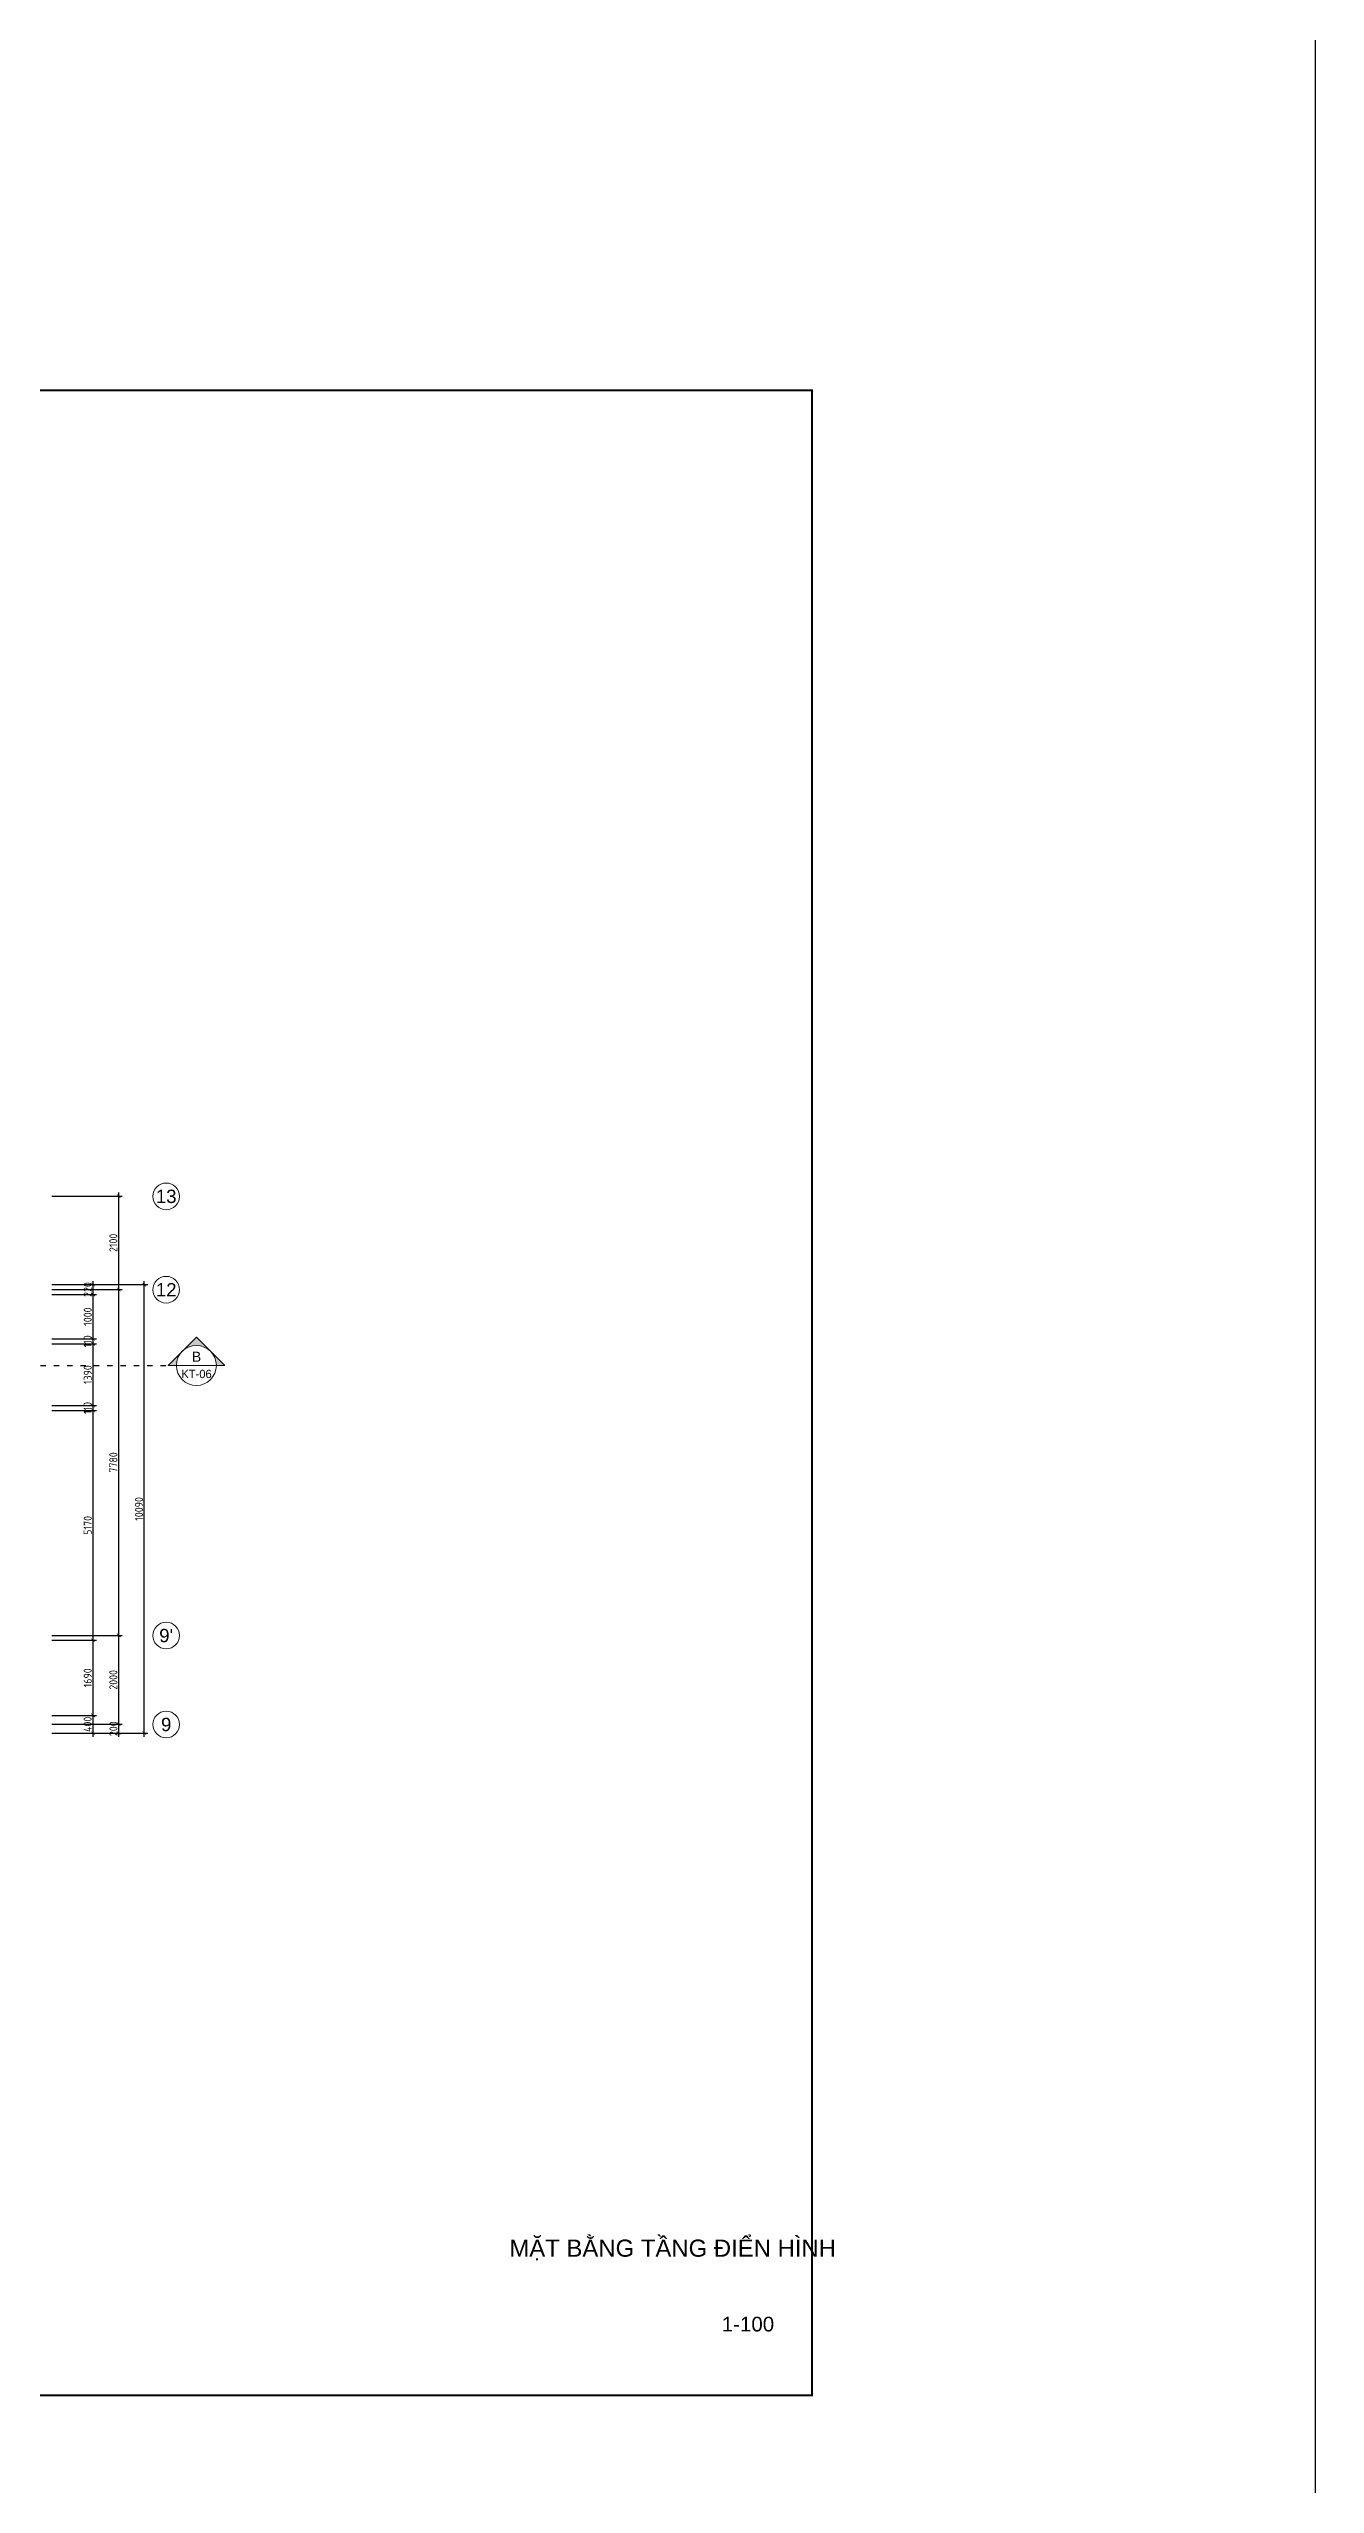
# Model space of a CAD drawing. Header units: inches. Extents: x 7154 to 95401, y -113037 to 84761.
# Drawn here: x 66894 to 95401, y -35059 to 19729 of the extents above; entities that cross this region are included whole.
import ezdxf
from ezdxf.enums import TextEntityAlignment as Align

# ---------------------------------------------------------------- set-up
doc = ezdxf.new("R2010")
doc.units = ezdxf.units.IN
doc.header["$MEASUREMENT"] = 0
doc.linetypes.add('ACAD_ISO03W100', pattern=[30, 12, -18])
doc.layers.get('DEFPOINTS').update_dxf_attribs({"color": 2})
for name, color, linetype in [('1', 1, 'Continuous'), ('A-Thay', 9, 'Continuous'), ('Dim', 144, 'Continuous'), ('KhungTen', 1, 'Continuous')]:
    doc.layers.add(name, color=color, linetype=linetype)
doc.layers.add('ZONES', color=7, linetype='Continuous', lineweight=18)
doc.styles.add('ARIALH', font='VnArialH.TTF')
doc.styles.add('AVANTH', font='VnAvantH.TTF')
doc.styles.add('ISOCP', font='isocp.shx')
doc.dimstyles.new('1-100', dxfattribs={"dimtxt": 180, "dimasz": 80, "dimexe": 80, "dimexo": 0, "dimgap": 30, "dimtad": 1, "dimdec": 0, "dimzin": 0, "dimdsep": 46, "dimtxsty": 'ISOCP', "dimblk1": 'ARCHTICK', "dimblk2": 'ARCHTICK', "dimsah": 1, "dimcen": 0.09, "dimdle": 80, "dimclrd": 8, "dimclre": 8, "dimclrt": 6, "dimadec": 0, "dimazin": 0, "dimtfac": 1, "dimtdec": 0, "dimtix": 1, "dimtmove": 2, "dimatfit": 3, "dimldrblk": 'ARCHTICK', "dimfxl": 80, "dimtolj": 1, "dimtzin": 0, "dimarcsym": 0})

# ---------------------------------------------------------------- blocks, each defined once
blk = doc.blocks.new('AXIS')
at = {"layer": 'ZONES'}
blk.add_circle((0, 0), 300, dxfattribs=at)
at = {"layer": 'ZONES', "style": 'ARIALH'}
blk.add_attdef('TENTRUCDINHVI', text='', height=300, dxfattribs=at).set_placement((0, 0), align=Align.MIDDLE)
blk = doc.blocks.new('_ArchTick')
at = {"color": 0, "linetype": 'ByBlock', "const_width": 0.15}
blk.add_lwpolyline([(-0.5, -0.5), (0.5, 0.5)], dxfattribs=at)
blk = doc.blocks.new('*D303')
at = {"layer": 'DEFPOINTS', "color": 0}
for p in [(66968, -17763), (67893, -17763), (66968, -18163)]:
    blk.add_point(p, dxfattribs=at)
at = {"layer": 'Dim', "color": 8, "lineweight": -2}
for p, q in [((66968, -17763), (67973, -17763)), ((67893, -18243), (67893, -17683)), ((66968, -18163), (67973, -18163))]:
    blk.add_line(p, q, dxfattribs=at)
at = {"layer": 'Dim', "color": 8, "lineweight": -2, "xscale": 80, "yscale": 80, "zscale": 80}
for p, rotation in [((67893, -17763), 90), ((67893, -18163), 270)]:
    blk.add_blockref('_ArchTick', p, dxfattribs=dict(at, rotation=rotation))
at = {"layer": 'Dim', "color": 6, "insert": (67771, -17963), "char_height": 180, "attachment_point": 5, "rotation": 90, "style": 'ISOCP'}
blk.add_mtext('\\A1;400', dxfattribs=at)
blk = doc.blocks.new('*D304')
at = {"layer": 'DEFPOINTS', "color": 0}
for p in [(66968, -16073), (67893, -16073), (66968, -17763)]:
    blk.add_point(p, dxfattribs=at)
at = {"layer": 'Dim', "color": 8, "lineweight": -2}
for p, q in [((66968, -16073), (67973, -16073)), ((67893, -17843), (67893, -15993)), ((66968, -17763), (67973, -17763))]:
    blk.add_line(p, q, dxfattribs=at)
at = {"layer": 'Dim', "color": 8, "lineweight": -2, "xscale": 80, "yscale": 80, "zscale": 80}
for p, rotation in [((67893, -16073), 90), ((67893, -17763), 270)]:
    blk.add_blockref('_ArchTick', p, dxfattribs=dict(at, rotation=rotation))
at = {"layer": 'Dim', "color": 6, "insert": (67773, -16918), "char_height": 180, "attachment_point": 5, "rotation": 90, "style": 'ISOCP'}
blk.add_mtext('\\A1;1690', dxfattribs=at)
blk = doc.blocks.new('*D305')
at = {"layer": 'DEFPOINTS', "color": 0}
for p in [(66968, -10903), (67893, -10903), (66968, -16073)]:
    blk.add_point(p, dxfattribs=at)
at = {"layer": 'Dim', "color": 8, "lineweight": -2}
for p, q in [((66968, -10903), (67973, -10903)), ((67893, -16153), (67893, -10823)), ((66968, -16073), (67973, -16073))]:
    blk.add_line(p, q, dxfattribs=at)
at = {"layer": 'Dim', "color": 8, "lineweight": -2, "xscale": 80, "yscale": 80, "zscale": 80}
for p, rotation in [((67893, -10903), 90), ((67893, -16073), 270)]:
    blk.add_blockref('_ArchTick', p, dxfattribs=dict(at, rotation=rotation))
at = {"layer": 'Dim', "color": 6, "insert": (67773, -13488), "char_height": 180, "attachment_point": 5, "rotation": 90, "style": 'ISOCP'}
blk.add_mtext('\\A1;5170', dxfattribs=at)
blk = doc.blocks.new('*D306')
at = {"layer": 'DEFPOINTS', "color": 0}
for p in [(66968, -10793), (66968, -10903), (67893, -10793)]:
    blk.add_point(p, dxfattribs=at)
at = {"layer": 'Dim', "color": 8, "lineweight": -2}
for p, q in [((66968, -10793), (67973, -10793)), ((66968, -10903), (67973, -10903)), ((67893, -10983), (67893, -10713))]:
    blk.add_line(p, q, dxfattribs=at)
at = {"layer": 'Dim', "color": 8, "lineweight": -2, "xscale": 80, "yscale": 80, "zscale": 80}
for p, rotation in [((67893, -10793), 90), ((67893, -10903), 270)]:
    blk.add_blockref('_ArchTick', p, dxfattribs=dict(at, rotation=rotation))
at = {"layer": 'Dim', "color": 6, "insert": (67771, -10848), "char_height": 180, "attachment_point": 5, "rotation": 90, "style": 'ISOCP'}
blk.add_mtext('\\A1;110', dxfattribs=at)
blk = doc.blocks.new('*D307')
at = {"layer": 'DEFPOINTS', "color": 0}
for p in [(66968, -9403), (67893, -9403), (66968, -10793)]:
    blk.add_point(p, dxfattribs=at)
at = {"layer": 'Dim', "color": 8, "lineweight": -2}
for p, q in [((66968, -9403), (67973, -9403)), ((67893, -10873), (67893, -9323)), ((66968, -10793), (67973, -10793))]:
    blk.add_line(p, q, dxfattribs=at)
at = {"layer": 'Dim', "color": 8, "lineweight": -2, "xscale": 80, "yscale": 80, "zscale": 80}
for p, rotation in [((67893, -9403), 90), ((67893, -10793), 270)]:
    blk.add_blockref('_ArchTick', p, dxfattribs=dict(at, rotation=rotation))
at = {"layer": 'Dim', "color": 6, "insert": (67773, -10098), "char_height": 180, "attachment_point": 5, "rotation": 90, "style": 'ISOCP'}
blk.add_mtext('\\A1;1390', dxfattribs=at)
blk = doc.blocks.new('*D308')
at = {"layer": 'DEFPOINTS', "color": 0}
for p in [(66968, -9293), (67893, -9293), (66968, -9403)]:
    blk.add_point(p, dxfattribs=at)
at = {"layer": 'Dim', "color": 8, "lineweight": -2}
for p, q in [((66968, -9293), (67973, -9293)), ((67893, -9483), (67893, -9213)), ((66968, -9403), (67973, -9403))]:
    blk.add_line(p, q, dxfattribs=at)
at = {"layer": 'Dim', "color": 8, "lineweight": -2, "xscale": 80, "yscale": 80, "zscale": 80}
for p, rotation in [((67893, -9293), 90), ((67893, -9403), 270)]:
    blk.add_blockref('_ArchTick', p, dxfattribs=dict(at, rotation=rotation))
at = {"layer": 'Dim', "color": 6, "insert": (67771, -9348), "char_height": 180, "attachment_point": 5, "rotation": 90, "style": 'ISOCP'}
blk.add_mtext('\\A1;110', dxfattribs=at)
blk = doc.blocks.new('*D309')
at = {"layer": 'DEFPOINTS', "color": 0}
for p in [(66968, -8293), (67893, -8293), (66968, -9293)]:
    blk.add_point(p, dxfattribs=at)
at = {"layer": 'Dim', "color": 8, "lineweight": -2}
for p, q in [((67893, -9373), (67893, -8213)), ((66968, -8293), (67973, -8293)), ((66968, -9293), (67973, -9293))]:
    blk.add_line(p, q, dxfattribs=at)
at = {"layer": 'Dim', "color": 8, "lineweight": -2, "xscale": 80, "yscale": 80, "zscale": 80}
for p, rotation in [((67893, -8293), 90), ((67893, -9293), 270)]:
    blk.add_blockref('_ArchTick', p, dxfattribs=dict(at, rotation=rotation))
at = {"layer": 'Dim', "color": 6, "insert": (67773, -8793), "char_height": 180, "attachment_point": 5, "rotation": 90, "style": 'ISOCP'}
blk.add_mtext('\\A1;1000', dxfattribs=at)
blk = doc.blocks.new('*D310')
at = {"layer": 'DEFPOINTS', "color": 0}
for p in [(66968, -8073), (67893, -8073), (66968, -8293)]:
    blk.add_point(p, dxfattribs=at)
at = {"layer": 'Dim', "color": 8, "lineweight": -2}
for p, q in [((66968, -8073), (67973, -8073)), ((67893, -8373), (67893, -7993)), ((66968, -8293), (67973, -8293))]:
    blk.add_line(p, q, dxfattribs=at)
at = {"layer": 'Dim', "color": 8, "lineweight": -2, "xscale": 80, "yscale": 80, "zscale": 80}
for p, rotation in [((67893, -8073), 90), ((67893, -8293), 270)]:
    blk.add_blockref('_ArchTick', p, dxfattribs=dict(at, rotation=rotation))
at = {"layer": 'Dim', "color": 6, "insert": (67771, -8183), "char_height": 180, "attachment_point": 5, "rotation": 90, "style": 'ISOCP'}
blk.add_mtext('\\A1;220', dxfattribs=at)
blk = doc.blocks.new('*D311')
at = {"layer": 'DEFPOINTS', "color": 0}
for p in [(66968, -17963), (68470, -17963), (66968, -18163)]:
    blk.add_point(p, dxfattribs=at)
at = {"layer": 'Dim', "color": 8, "lineweight": -2}
for p, q in [((66968, -17963), (68550, -17963)), ((68470, -18243), (68470, -17883)), ((66968, -18163), (68550, -18163))]:
    blk.add_line(p, q, dxfattribs=at)
at = {"layer": 'Dim', "color": 8, "lineweight": -2, "xscale": 80, "yscale": 80, "zscale": 80}
for p, rotation in [((68470, -17963), 90), ((68470, -18163), 270)]:
    blk.add_blockref('_ArchTick', p, dxfattribs=dict(at, rotation=rotation))
at = {"layer": 'Dim', "color": 6, "insert": (68351, -18063), "char_height": 180, "attachment_point": 5, "rotation": 90, "style": 'ISOCP'}
blk.add_mtext('\\A1;200', dxfattribs=at)
blk = doc.blocks.new('*D312')
at = {"layer": 'DEFPOINTS', "color": 0}
for p in [(66968, -15963), (68470, -15963), (66968, -17963)]:
    blk.add_point(p, dxfattribs=at)
at = {"layer": 'Dim', "color": 8, "lineweight": -2}
for p, q in [((68470, -18043), (68470, -15883)), ((66968, -15963), (68550, -15963)), ((66968, -17963), (68550, -17963))]:
    blk.add_line(p, q, dxfattribs=at)
at = {"layer": 'Dim', "color": 8, "lineweight": -2, "xscale": 80, "yscale": 80, "zscale": 80}
for p, rotation in [((68470, -15963), 90), ((68470, -17963), 270)]:
    blk.add_blockref('_ArchTick', p, dxfattribs=dict(at, rotation=rotation))
at = {"layer": 'Dim', "color": 6, "insert": (68350, -16963), "char_height": 180, "attachment_point": 5, "rotation": 90, "style": 'ISOCP'}
blk.add_mtext('\\A1;2000', dxfattribs=at)
blk = doc.blocks.new('*D313')
at = {"layer": 'DEFPOINTS', "color": 0}
for p in [(66968, -8183), (68470, -8183), (66968, -15963)]:
    blk.add_point(p, dxfattribs=at)
at = {"layer": 'Dim', "color": 8, "lineweight": -2}
for p, q in [((66968, -8183), (68550, -8183)), ((68470, -16043), (68470, -8103)), ((66968, -15963), (68550, -15963))]:
    blk.add_line(p, q, dxfattribs=at)
at = {"layer": 'Dim', "color": 8, "lineweight": -2, "xscale": 80, "yscale": 80, "zscale": 80}
for p, rotation in [((68470, -8183), 90), ((68470, -15963), 270)]:
    blk.add_blockref('_ArchTick', p, dxfattribs=dict(at, rotation=rotation))
at = {"layer": 'Dim', "color": 6, "insert": (68350, -12073), "char_height": 180, "attachment_point": 5, "rotation": 90, "style": 'ISOCP'}
blk.add_mtext('\\A1;7780', dxfattribs=at)
blk = doc.blocks.new('*D314')
at = {"layer": 'DEFPOINTS', "color": 0}
for p in [(66968, -8073), (69047, -8073), (66968, -18163)]:
    blk.add_point(p, dxfattribs=at)
at = {"layer": 'Dim', "color": 8, "lineweight": -2}
for p, q in [((66968, -8073), (69127, -8073)), ((69047, -18243), (69047, -7993)), ((66968, -18163), (69127, -18163))]:
    blk.add_line(p, q, dxfattribs=at)
at = {"layer": 'Dim', "color": 8, "lineweight": -2, "xscale": 80, "yscale": 80, "zscale": 80}
for p, rotation in [((69047, -8073), 90), ((69047, -18163), 270)]:
    blk.add_blockref('_ArchTick', p, dxfattribs=dict(at, rotation=rotation))
at = {"layer": 'Dim', "color": 6, "insert": (68927, -13118), "char_height": 180, "attachment_point": 5, "rotation": 90, "style": 'ISOCP'}
blk.add_mtext('\\A1;10090', dxfattribs=at)
blk = doc.blocks.new('*D315')
at = {"layer": 'DEFPOINTS', "color": 0}
for p in [(66968, -6083), (68470, -6083), (66968, -8183)]:
    blk.add_point(p, dxfattribs=at)
at = {"layer": 'Dim', "color": 8, "lineweight": -2}
for p, q in [((68470, -8263), (68470, -6003)), ((66968, -6083), (68550, -6083)), ((66968, -8183), (68550, -8183))]:
    blk.add_line(p, q, dxfattribs=at)
at = {"layer": 'Dim', "color": 8, "lineweight": -2, "xscale": 80, "yscale": 80, "zscale": 80}
for p, rotation in [((68470, -6083), 90), ((68470, -8183), 270)]:
    blk.add_blockref('_ArchTick', p, dxfattribs=dict(at, rotation=rotation))
at = {"layer": 'Dim', "color": 6, "insert": (68350, -7133), "char_height": 180, "attachment_point": 5, "rotation": 90, "style": 'ISOCP'}
blk.add_mtext('\\A1;2100', dxfattribs=at)
blk = doc.blocks.new('SEC2')
h = blk.add_hatch(color=256)
h.paths.add_polyline_path([(-849, 0), (-424, 424, 0.198912), (-600, 0)])
h.paths.add_polyline_path([(-424, 424), (0, 849), (424, 424, 0.198912), (0, 600, 0.198912)])
h.paths.add_polyline_path([(600, 0, 0.198912), (424, 424), (849, 0)])
blk.add_lwpolyline([(600, 0), (849, 0), (0, 849), (-849, 0), (-600, 0)])
at = {"layer": 'ZONES'}
blk.add_line((600, 0), (-600, 0), dxfattribs=at)
blk.add_circle((0, 0), 600, dxfattribs=at)
for tag, height, style, p in [('TENMATCAT', 300, 'ARIALH', (4, 262)), ('KT', 250, 'AVANTH', (4, -254))]:
    blk.add_attdef(tag, text='', height=height, dxfattribs=dict(at, style=style)).set_placement(p, align=Align.MIDDLE)

msp = doc.modelspace()

# ---------------------------------------------------------------- linework, layer by layer
at = {"const_width": 46.7}
msp.add_lwpolyline([(21420.5, -33058), (84072.5, -33058), (84072.5, 12046.7), (21420.5, 12046.7)], close=True, dxfattribs=at)
at = {"layer": '1', "linetype": 'ACAD_ISO03W100', "ltscale": 10}
msp.add_lwpolyline([(32862.1, -14650.5), (61609, -14650.5), (61609, -9890.9), (69582.8, -9890.9)], dxfattribs=at)
at = {"layer": 'A-Thay'}
msp.add_lwpolyline([(10020.5, 69458), (95401, 69458), (95401, -113037.5), (10020.5, -113037.5)], close=True, dxfattribs=at)

# ---------------------------------------------------------------- block references
at = {"layer": 'ZONES'}
for p, values in [((69538.6, -6086.8), {'TENTRUCDINHVI': '13'}), ((69538.6, -8186.8), {'TENTRUCDINHVI': '12'}), ((69538.6, -15966.8), {'TENTRUCDINHVI': "9'"}), ((69538.6, -17966.8), {'TENTRUCDINHVI': '9'})]:
    msp.add_blockref('AXIS', p, dxfattribs=at).add_auto_attribs(values)
at = {"layer": 'ZONES', "xscale": 0.75, "yscale": 0.75, "zscale": 0.7499999999945429}
msp.add_blockref('SEC2', (70219.1, -9890.9), dxfattribs=at).add_auto_attribs({'TENMATCAT': 'b', 'KT': 'kt-06'})

# ---------------------------------------------------------------- texts
at = {"layer": 'KhungTen', "ltscale": 0.2, "style": 'ARIALH'}
for s, height, p in [('MÆt b»ng tÇng §IÓN H×NH', 385, (80938, -29940)), ('1-100', 330, (82632.4, -31621.2))]:
    msp.add_text(s, height=height, dxfattribs=at).set_placement(p, align=Align.CENTER)

# ---------------------------------------------------------------- dimensions: what is measured, and where the dimension line sits
at = {"layer": 'Dim'}
for base, p1, p2, picture, middle in [((68470.1, -6083.3), (66968, -8183.3), (66968, -6083.3), '*D315', (68350.1, -7133.3)), ((69047.4, -8073.3), (66968, -18163.3), (66968, -8073.3), '*D314', (68927.4, -13118.3)), ((68470.1, -8183.3), (66968, -15963.3), (66968, -8183.3), '*D313', (68350.1, -12073.3)), ((67892.9, -8293.3), (66968, -9293.3), (66968, -8293.3), '*D309', (67772.9, -8793.3)), ((67892.9, -9403.3), (66968, -10793.3), (66968, -9403.3), '*D307', (67772.9, -10098.3)), ((67892.9, -10903.3), (66968, -16073.3), (66968, -10903.3), '*D305', (67772.9, -13488.3)), ((68470.1, -15963.3), (66968, -17963.3), (66968, -15963.3), '*D312', (68350.1, -16963.3)), ((67892.9, -16073.3), (66968, -17763.3), (66968, -16073.3), '*D304', (67772.9, -16918.3))]:
    dim = msp.add_linear_dim(base=base, p1=p1, p2=p2, angle=90, dimstyle='1-100', dxfattribs=at)
    dim.commit()
    dim.dimension.update_dxf_attribs({"geometry": picture, "text_midpoint": middle})
for base, p1, p2, picture, middle in [((67892.9, -8073.3), (66968, -8293.3), (66968, -8073.3), '*D310', (67770.9, -8183.3)), ((67892.9, -9293.3), (66968, -9403.3), (66968, -9293.3), '*D308', (67770.8, -9348.3)), ((67892.9, -10793.3), (66968, -10903.3), (66968, -10793.3), '*D306', (67770.8, -10848.3)), ((67892.9, -17763.3), (66968, -18163.3), (66968, -17763.3), '*D303', (67770.8, -17963.3)), ((68470.1, -17963.3), (66968, -18163.3), (66968, -17963.3), '*D311', (68351.2, -18063.3))]:
    dim = msp.add_linear_dim(base=base, p1=p1, p2=p2, angle=90, dimstyle='1-100', dxfattribs=at)
    dim.commit()
    dim.dimension.update_dxf_attribs({"geometry": picture, "text_midpoint": middle, "dimtype": 160})

doc.saveas('drawing.dxf')
